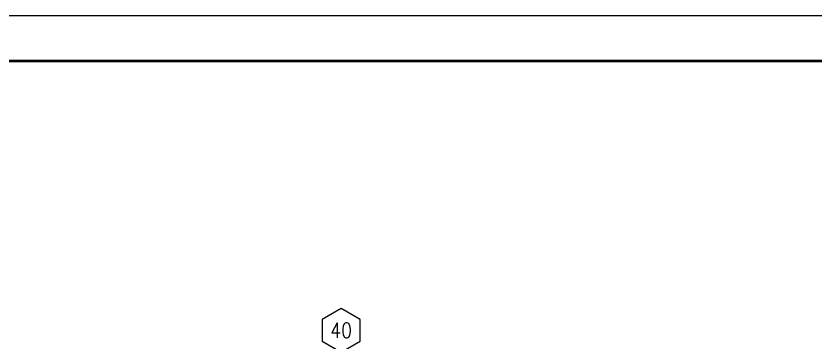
# Model space of a CAD drawing. Extents: x 0 to 45720, y 0 to 30480.
# Drawn here: x 7055 to 18291, y 25895 to 30480 of the extents above; entities that cross this region are included whole.
import ezdxf
from ezdxf.enums import TextEntityAlignment as Align

# ---------------------------------------------------------------- set-up
doc = ezdxf.new("R2010")
doc.units = 0
doc.header["$LTSCALE"] = 25
for name, color, linetype in [('EMS_BORDER', 7, 'CONTINUOUS'), ('EMS_DIM', 3, 'CONTINUOUS'), ('EMS_OBJECT', 2, 'CONTINUOUS'), ('EMS_SHEET', 252, 'CONTINUOUS'), ('EMS_TXT', 2, 'CONTINUOUS')]:
    doc.layers.add(name, color=color, linetype=linetype)
doc.styles.add('EMS', font='Romans.shx', dxfattribs={"width": 0.85, "height": 160})
doc.styles.add('EMS_STATUS', font='txt', dxfattribs={"oblique": 15, "height": 4.7625})

# ---------------------------------------------------------------- blocks, each defined once
blk = doc.blocks.new('EMS_BORDER')
at = {"layer": 'EMS_BORDER', "const_width": 0.762}
blk.add_lwpolyline([(900.7, 12.7), (26.4, 12.7, -0.414214), (25.4, 13.7), (25.4, 595.9, -0.414214), (26.4, 596.9), (900.7, 596.9, -0.414214), (901.7, 595.9), (901.7, 13.7, -0.414214)], format="xyb", close=True, dxfattribs=at)
at = {"layer": 'EMS_SHEET'}
blk.add_lwpolyline([(0, 609.6), (0, 0), (914.4, 0), (914.4, 609.6)], close=True, dxfattribs=at)
at = {"layer": 'EMS_BORDER', "color": 2, "style": 'EMS', "width": 0.85}
for tag, p in [('SCALE', (608.16, 47.68)), ('DATE', (608.16, 36.58)), ('DRAWN', (608.16, 25.48)), ('CHECKED', (608.16, 14.38))]:
    blk.add_attdef(tag, text='', height=3.17, dxfattribs=at).set_placement(p, align=Align.CENTER)
at = {"layer": 'EMS_BORDER', "color": 7, "style": 'EMS_STATUS', "oblique": 15}
for tag, p in [('STATUSLINE1', (678.04, 46.72)), ('STATUSLINE2', (678.04, 40.37))]:
    blk.add_attdef(tag, text='', height=4.76, dxfattribs=at).set_placement(p, align=Align.CENTER)
at = {"layer": 'EMS_BORDER', "color": 7, "style": 'EMS', "width": 0.85}
for tag, height, p in [('DRAWINGTITLELINE1', 3.81, (856.17, 43.6)), ('DRAWINGTITLELINE2', 3.81, (856.17, 37.25)), ('DRAWINGTITLELINE3', 3.81, (856.17, 30.9)), ('PROJECTTITLELINE1', 3.81, (678.04, 23.6)), ('PROJECTTITLELINE2', 3.81, (678.04, 17.25)), ('DWGNO1', 3.97, (856.17, 15.25))]:
    blk.add_attdef(tag, text='', height=height, dxfattribs=at).set_placement(p, align=Align.CENTER)
at = {"layer": 'EMS_BORDER', "color": 2, "style": 'EMS', "oblique": 10, "width": 0.85}
blk.add_attdef('APP', text='', height=2.54, dxfattribs=at).set_placement((818.7, 15.96), align=Align.CENTER)
at = {"layer": 'EMS_BORDER', "color": 7, "style": 'EMS', "width": 0.85}
blk.add_attdef('REV', text='', height=3.81, dxfattribs=at).set_placement((893.7, 17.14), align=Align.MIDDLE_CENTER)
blk = doc.blocks.new('A$C54F438BA')
at = {"layer": 'EMS_OBJECT'}
blk.add_lwpolyline([(0, 0), (-266, -154), (-266, -461), (0, -614), (266, -461), (266, -154)], close=True, dxfattribs=at)
at = {"layer": 'EMS_TXT', "style": 'EMS', "width": 0.85}
blk.add_text('40', height=210, dxfattribs=at).set_placement((0, -307), align=Align.MIDDLE)

msp = doc.modelspace()

# ---------------------------------------------------------------- block references
at = {"layer": 'EMS_DIM'}
msp.add_blockref('A$C54F438BA', (11627.032, 26366.478), dxfattribs=at)
at = {"layer": 'EMS_OBJECT', "xscale": 50, "yscale": 50, "zscale": 50}
msp.add_blockref('EMS_BORDER', (0, 0), dxfattribs=at)

doc.saveas('drawing.dxf')
